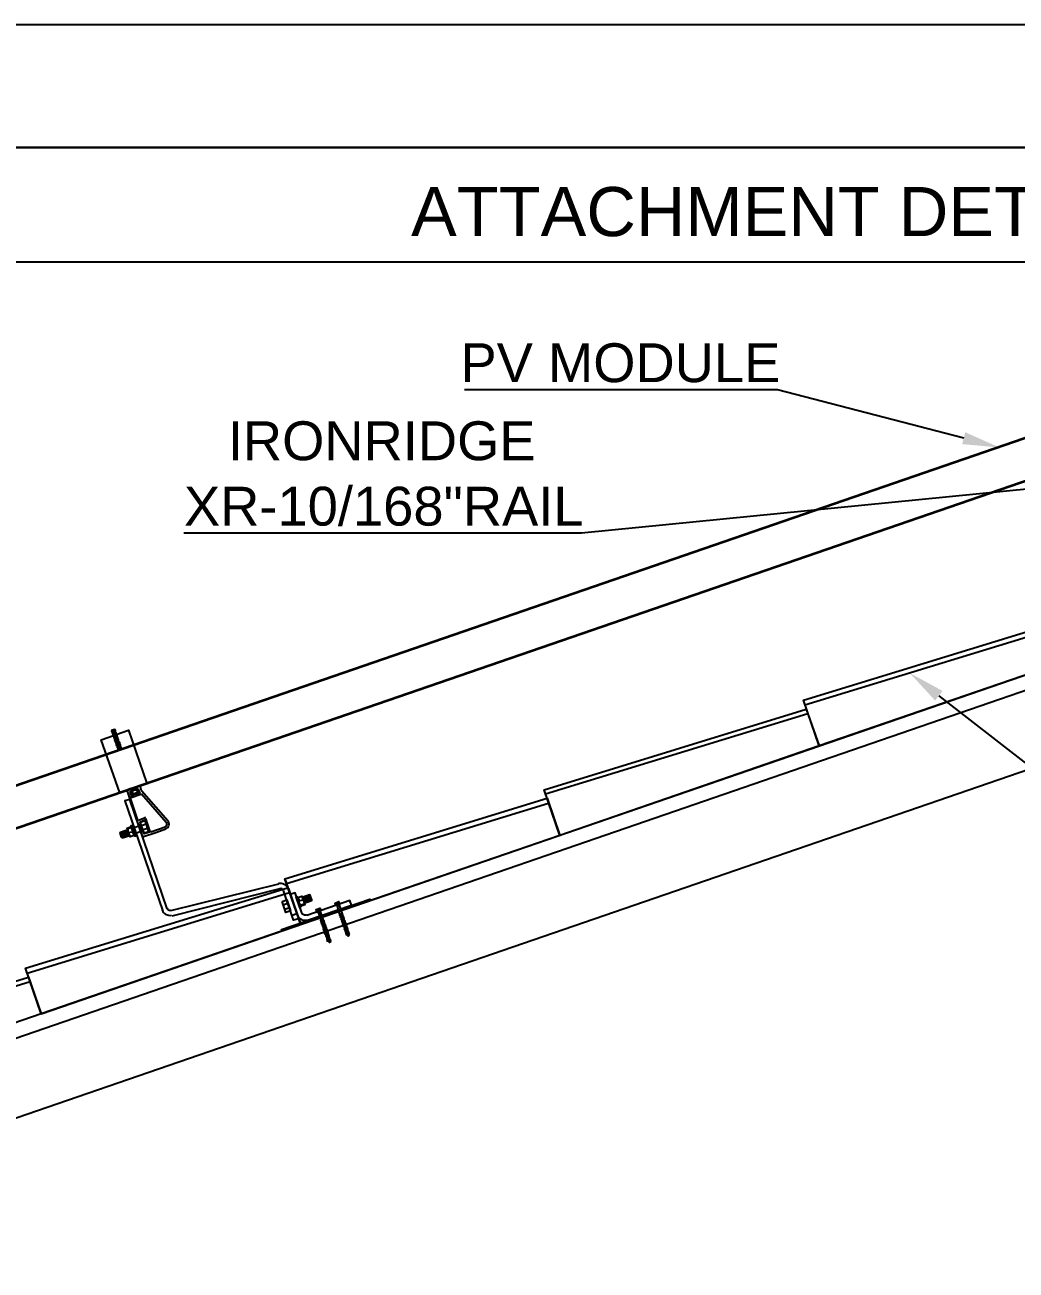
# Model space of a CAD drawing. Header units: millimetres. Extents: x -419 to 20046, y -14642 to 2638.
# Drawn here: x 2733.2 to 2975.4, y -10103.3 to -9799 of the extents above; entities that cross this region are included whole.
import ezdxf

# ---------------------------------------------------------------- set-up
doc = ezdxf.new("R2010")
doc.units = ezdxf.units.MM
for name, color, linetype in [('PDF6_0', 7, 'Continuous'), ('PDF6_PDF15_PV-ROOF', 7, 'Continuous'), ('PDF6_PDF15_STRUCTURE', 7, 'Continuous'), ('PDF6_PDF4_Geometry', 7, 'Continuous'), ('PDF6_PDF_Geometry', 7, 'Continuous'), ('PDF6_Text', 7, 'Continuous')]:
    doc.layers.add(name, color=color, linetype=linetype)
for name, color, linetype, true_color in [('PDF6_PDF15_A-PV-HARDWARE', 7, 'Continuous', 0xd9d9d9), ('PDF6_PDF15_PV-ARRAY-MOUNT', 7, 'Continuous', 0x720000), ('PDF6_PDF15_PV-ARRAY-RAIL', 7, 'Continuous', 0x009325)]:
    doc.layers.add(name, color=color, linetype=linetype, true_color=true_color)
doc.styles.add('PDF Arial', font='arial.ttf')

msp = doc.modelspace()

# ---------------------------------------------------------------- linework, layer by layer
at = {"layer": 'PDF6_0', "lineweight": 25}
msp.add_lwpolyline([(2166.387, -9799.017), (2166.387, -10898.926), (3866.246, -10898.926), (3866.246, -9799.017)], close=True, dxfattribs=at)
for points in [[(2962.597, -9900.008), (2917.096, -9888.202), (2840.627, -9888.202)], [(2979.671, -9912.269), (2869.235, -9923.258), (2772.058, -9923.258)], [(2956.512, -9962.946), (3014.818, -10008.264), (3152.772, -10008.264)]]:
    msp.add_lwpolyline(points, dxfattribs=at)
at = {"layer": 'PDF6_0', "transparency": 33554559}
for points in [[(2962.96, -9898.555), (2971.315, -9902.279), (2962.233, -9901.461)], [(2955.604, -9964.126), (2949.428, -9957.406), (2957.42, -9961.765)]]:
    msp.add_solid(points, dxfattribs=at)
at = {"layer": 'PDF6_PDF15_A-PV-HARDWARE', "lineweight": 25}
for points in [[(2755.529, -9972.391), (2758.526, -9971.392), (2762.977, -9984.379), (2756.347, -9986.65), (2751.806, -9973.753), (2754.803, -9972.663)], [(2754.53, -9971.392), (2754.349, -9971.574), (2755.257, -9971.301)], [(2754.349, -9971.574), (2754.53, -9971.574), (2754.44, -9971.755), (2755.348, -9971.392)], [(2755.075, -9971.21), (2754.53, -9971.392), (2755.075, -9971.21)], [(2754.53, -9971.574), (2755.075, -9971.392), (2755.257, -9971.301), (2755.075, -9971.21)], [(2754.621, -9971.755), (2755.166, -9971.574), (2755.348, -9971.392), (2755.075, -9971.392)], [(2755.075, -9971.21), (2755.075, -9971.21)], [(2754.44, -9971.755), (2754.621, -9971.755), (2754.53, -9971.846), (2755.348, -9971.574)], [(2754.53, -9971.846), (2754.712, -9971.937), (2754.53, -9972.028), (2755.348, -9971.755)], [(2754.53, -9972.028), (2754.712, -9972.028), (2754.621, -9972.209), (2755.439, -9971.937)], [(2754.621, -9972.209), (2754.712, -9972.209), (2754.712, -9972.391), (2755.529, -9972.028)], [(2754.712, -9971.937), (2755.257, -9971.755), (2755.348, -9971.574), (2755.166, -9971.574)], [(2754.712, -9972.028), (2755.348, -9971.846), (2755.348, -9971.755), (2755.257, -9971.755)], [(2754.712, -9972.209), (2755.348, -9972.028), (2755.439, -9971.937), (2755.348, -9971.846)], [(2754.712, -9972.391), (2754.803, -9972.391), (2754.712, -9972.573), (2755.529, -9972.209)], [(2754.712, -9972.573), (2754.894, -9972.573), (2754.712, -9972.663), (2755.62, -9972.391)], [(2754.712, -9972.663), (2754.894, -9972.754), (2754.803, -9972.845), (2755.711, -9972.573)], [(2754.803, -9972.391), (2755.348, -9972.209), (2755.529, -9972.028), (2755.348, -9972.028)], [(2754.803, -9972.845), (2754.984, -9972.845), (2754.894, -9973.027), (2755.711, -9972.754)], [(2754.894, -9972.573), (2755.439, -9972.391), (2755.529, -9972.209), (2755.348, -9972.209)], [(2754.894, -9972.754), (2755.529, -9972.482), (2755.62, -9972.391), (2755.439, -9972.391)], [(2754.894, -9973.027), (2755.075, -9973.027), (2754.894, -9973.208), (2755.711, -9972.845)], [(2754.894, -9973.208), (2755.075, -9973.208), (2754.984, -9973.299), (2755.802, -9973.027)], [(2754.984, -9972.845), (2755.529, -9972.663), (2755.711, -9972.573), (2755.529, -9972.482)], [(2754.984, -9973.299), (2755.075, -9973.39), (2755.075, -9973.481), (2755.893, -9973.208)], [(2755.075, -9973.027), (2755.62, -9972.845), (2755.711, -9972.754), (2755.529, -9972.663)], [(2755.075, -9973.208), (2755.711, -9973.027), (2755.711, -9972.845), (2755.62, -9972.845)], [(2755.075, -9973.39), (2755.711, -9973.208), (2755.802, -9973.027), (2755.711, -9973.027)], [(2755.075, -9973.481), (2755.166, -9973.481), (2755.075, -9973.572), (2755.893, -9973.39)], [(2755.075, -9973.572), (2755.257, -9973.662), (2755.075, -9973.844), (2755.983, -9973.481)], [(2755.075, -9973.844), (2755.348, -9973.844), (2755.166, -9973.935), (2756.074, -9973.662)], [(2755.166, -9973.481), (2755.711, -9973.299), (2755.893, -9973.208), (2755.711, -9973.208)], [(2755.166, -9973.935), (2755.348, -9974.026), (2755.257, -9974.116), (2756.074, -9973.844)], [(2755.257, -9973.662), (2755.802, -9973.481), (2755.893, -9973.39), (2755.711, -9973.299)], [(2755.257, -9974.116), (2755.439, -9974.116), (2755.348, -9974.207), (2756.074, -9974.026)], [(2755.348, -9973.844), (2755.893, -9973.572), (2755.983, -9973.481), (2755.802, -9973.481)], [(2755.348, -9974.026), (2755.893, -9973.844), (2756.074, -9973.662), (2755.893, -9973.572)], [(2755.348, -9974.207), (2755.529, -9974.298), (2755.348, -9974.389), (2756.165, -9974.116)], [(2755.348, -9974.389), (2755.529, -9974.389), (2755.439, -9974.571), (2756.256, -9974.298)], [(2755.439, -9974.116), (2755.983, -9973.935), (2756.074, -9973.844), (2755.893, -9973.844)], [(2755.439, -9974.571), (2755.529, -9974.571), (2755.529, -9974.752), (2756.347, -9974.389)], [(2755.529, -9974.298), (2756.074, -9974.116), (2756.074, -9974.026), (2755.983, -9973.935)], [(2755.529, -9974.389), (2756.074, -9974.207), (2756.165, -9974.116), (2756.074, -9974.116)], [(2755.529, -9974.571), (2756.074, -9974.389), (2756.256, -9974.298), (2756.074, -9974.207)], [(2755.529, -9974.752), (2755.62, -9974.843), (2755.529, -9974.934), (2756.347, -9974.571)], [(2755.62, -9974.843), (2756.165, -9974.571), (2756.347, -9974.389), (2756.074, -9974.389)], [(2755.711, -9974.934), (2756.256, -9974.752), (2756.347, -9974.571), (2756.165, -9974.571)], [(2759.798, -9975.025), (2753.077, -9977.386)], [(2755.529, -9974.934), (2755.711, -9974.934), (2755.529, -9975.025), (2756.438, -9974.752)], [(2755.529, -9975.025), (2755.711, -9975.116), (2755.62, -9975.206), (2756.528, -9974.934)], [(2755.62, -9975.206), (2755.802, -9975.206), (2755.711, -9975.388), (2756.528, -9975.116)], [(2755.711, -9975.116), (2756.347, -9974.843), (2756.438, -9974.752), (2756.256, -9974.752)], [(2755.711, -9975.388), (2755.893, -9975.388), (2755.711, -9975.57), (2756.528, -9975.206)], [(2755.711, -9975.57), (2755.893, -9975.57), (2755.802, -9975.66), (2756.619, -9975.388)], [(2755.802, -9975.206), (2756.347, -9975.025), (2756.528, -9974.934), (2756.347, -9974.843)], [(2755.802, -9975.66), (2755.893, -9975.751), (2755.893, -9975.842), (2756.71, -9975.57)], [(2755.893, -9975.388), (2756.438, -9975.206), (2756.528, -9975.116), (2756.347, -9975.025)], [(2755.893, -9975.57), (2756.528, -9975.388), (2756.528, -9975.206), (2756.438, -9975.206)], [(2755.893, -9975.751), (2756.528, -9975.57), (2756.619, -9975.388), (2756.528, -9975.388)], [(2755.893, -9975.842), (2755.983, -9975.842), (2755.893, -9976.024), (2756.71, -9975.751)], [(2755.893, -9976.024), (2756.074, -9976.024), (2755.893, -9976.205), (2756.801, -9975.842)], [(2755.893, -9976.205), (2756.074, -9976.205), (2755.983, -9976.296), (2756.892, -9976.024)], [(2755.983, -9975.842), (2756.528, -9975.66), (2756.71, -9975.57), (2756.528, -9975.57)], [(2756.074, -9976.387), (2755.983, -9976.296)], [(2756.074, -9976.024), (2756.619, -9975.842), (2756.71, -9975.751), (2756.528, -9975.66)], [(2756.074, -9976.205), (2756.71, -9976.024), (2756.801, -9975.842), (2756.619, -9975.842)], [(2756.71, -9976.024), (2756.892, -9976.024), (2756.801, -9976.115)], [(2759.98, -9985.378), (2759.98, -9985.469), (2759.344, -9985.651), (2759.344, -9985.741), (2759.435, -9985.832), (2759.98, -9985.651), (2760.161, -9985.469), (2759.344, -9985.741), (2760.161, -9985.469), (2759.98, -9985.651), (2759.435, -9985.832), (2759.344, -9985.923), (2759.525, -9985.923), (2759.344, -9986.014)], [(2759.525, -9986.105), (2760.161, -9985.923), (2760.252, -9985.832), (2760.07, -9985.741), (2760.161, -9985.651), (2759.98, -9985.651), (2760.161, -9985.651), (2759.344, -9985.923), (2759.435, -9985.832), (2759.344, -9985.741)], [(2759.435, -9986.195), (2759.525, -9986.105), (2759.344, -9986.014), (2760.252, -9985.832)], [(2759.344, -9986.286), (2759.525, -9987.013)], [(2759.525, -9985.923), (2760.07, -9985.741)], [(2759.98, -9985.469), (2760.161, -9985.469)], [(2760.161, -9985.923), (2760.343, -9985.923)], [(2760.434, -9985.832), (2760.706, -9986.65)], [(2756.528, -9996.458), (2756.528, -9996.276), (2756.982, -9997.639), (2756.801, -9997.548), (2756.438, -9996.458), (2756.528, -9996.276), (2758.345, -9995.641), (2758.345, -9997.185)], [(2757.8, -9997.366), (2757.709, -9995.822)], [(2757.982, -9997.275), (2757.891, -9995.822)], [(2759.889, -9997.094), (2758.89, -9997.457), (2758.163, -9995.277), (2759.162, -9994.914)], [(2758.163, -9997.275), (2758.163, -9995.731)], [(2758.254, -9995.459), (2759.162, -9995.096)], [(2759.525, -9995.277), (2761.614, -9994.46)], [(2761.16, -9994.914), (2761.069, -9994.642)], [(2761.342, -9995.641), (2761.251, -9994.642)], [(2761.523, -9996.095), (2761.433, -9994.551)], [(2761.705, -9996.004), (2761.705, -9994.642), (2762.795, -9994.278)], [(2761.887, -9995.913), (2761.887, -9995.459)], [(2763.158, -9995.368), (2762.068, -9995.731)], [(2756.801, -9997.275), (2756.71, -9996.186)], [(2757.073, -9997.639), (2756.892, -9996.095)], [(2756.982, -9997.639), (2758.799, -9997.094)], [(2757.255, -9997.548), (2757.073, -9996.095)], [(2757.437, -9997.457), (2757.346, -9996.004)], [(2757.618, -9997.457), (2757.527, -9995.913)], [(2758.526, -9997.094), (2758.526, -9996.276)], [(2759.616, -9996.186), (2758.617, -9996.458)], [(2758.708, -9997.094), (2758.708, -9997.003)], [(2759.98, -9996.64), (2762.068, -9995.913)], [(2796.307, -10014.077), (2797.397, -10013.623)], [(2799.849, -10012.26), (2800.848, -10011.897), (2801.575, -10014.077), (2800.576, -10014.349)], [(2801.484, -10013.895), (2800.576, -10014.168)], [(2802.755, -10011.625), (2800.939, -10012.26)], [(2801.03, -10012.26), (2801.03, -10012.26)], [(2801.211, -10012.17), (2801.211, -10013.078)], [(2803.209, -10012.987), (2803.3, -10012.805), (2802.937, -10011.716), (2802.755, -10011.625), (2803.209, -10013.078), (2801.393, -10013.714)], [(2801.393, -10012.079), (2801.393, -10013.623)], [(2801.575, -10012.079), (2801.665, -10013.532)], [(2801.756, -10011.988), (2801.847, -10013.532)], [(2801.938, -10011.897), (2802.029, -10013.441)], [(2802.12, -10011.897), (2802.21, -10013.35)], [(2802.301, -10011.806), (2802.392, -10013.259)], [(2802.483, -10011.716), (2802.664, -10013.259)], [(2802.664, -10011.716), (2802.846, -10013.169)], [(2802.937, -10012.079), (2803.028, -10013.078)], [(2803.209, -10012.805), (2803.209, -10013.078)], [(2796.67, -10015.076), (2797.851, -10014.713)]]:
    msp.add_lwpolyline(points, dxfattribs=at)
for points in [[(2761.069, -9986.468), (2760.797, -9985.741), (2758.89, -9986.468), (2759.162, -9987.104)], [(2759.162, -9994.642), (2759.344, -9994.642), (2760.252, -9997.275), (2760.161, -9997.275)], [(2763.431, -9996.186), (2762.341, -9996.549), (2761.342, -9993.824), (2762.522, -9993.461)], [(2796.035, -10013.259), (2797.215, -10012.805), (2798.123, -10015.53), (2796.943, -10015.893)], [(2800.576, -10014.713), (2800.394, -10014.713), (2799.486, -10012.079), (2799.577, -10011.988)]]:
    msp.add_lwpolyline(points, close=True, dxfattribs=at)
msp.add_lwpolyline([(2799.601, -10011.897, -0.2217893), (2800.122, -10013.078), (2801.121, -10012.805)], format="xyb", dxfattribs=at)
for centre, radius, start, end in [((2759.934, -9994.869), 0.863, 159.51065, 210.77256), ((2760.116, -9995.323), 0.863, 176.61064, 231.31162), ((2761.024, -9996.14), 1.499, 177.6599, 227.68072), ((2799.44, -10013.759), 0.863, 354.57831, 49.27918), ((2799.713, -10014.304), 0.863, 339.50508, 30.77262)]:
    msp.add_arc(centre, radius, start, end, dxfattribs=at)
at = {"layer": 'PDF6_PDF15_PV-ARRAY-MOUNT', "lineweight": 25}
for points in [[(2767.972, -10014.985), (2758.799, -9988.284), (2757.618, -9988.648), (2766.791, -10015.348)], [(2768.88, -10015.439), (2795.217, -10008.9)], [(2769.152, -10016.711), (2795.581, -10010.081)], [(2797.579, -10010.081), (2800.031, -10017.437), (2798.85, -10017.8), (2796.398, -10010.535)], [(2809.113, -10013.986), (2809.022, -10013.623), (2809.93, -10013.259), (2810.021, -10013.623)], [(2809.022, -10014.077), (2810.202, -10013.714), (2809.022, -10014.077)], [(2809.385, -10013.895), (2809.203, -10013.532)], [(2809.839, -10013.804), (2809.658, -10013.35)], [(2799.667, -10016.257), (2798.487, -10016.62)], [(2804.481, -10015.53), (2804.39, -10015.167), (2805.298, -10014.894), (2805.389, -10015.258)], [(2804.39, -10015.621), (2805.571, -10015.258), (2804.39, -10015.712)], [(2804.753, -10015.53), (2804.662, -10015.076)], [(2805.207, -10015.348), (2805.117, -10014.985)], [(2810.021, -10016.347), (2810.021, -10016.347)], [(2810.112, -10016.257), (2810.112, -10016.257)], [(2810.112, -10016.62), (2810.112, -10016.62)], [(2810.202, -10016.892), (2810.202, -10016.892)], [(2810.293, -10016.711), (2810.293, -10016.711)], [(2810.293, -10017.165), (2810.293, -10017.165)], [(2810.838, -10016.347), (2810.838, -10016.347)], [(2810.929, -10016.529), (2810.929, -10016.529)], [(2810.929, -10016.892), (2811.02, -10017.074), (2811.111, -10017.346)], [(2811.02, -10016.801), (2811.02, -10016.801)], [(2811.111, -10017.074), (2811.111, -10017.074)], [(2805.48, -10017.891), (2805.48, -10017.891)], [(2805.571, -10018.255), (2805.571, -10018.255)], [(2805.661, -10018.527), (2805.661, -10018.527)], [(2805.752, -10018.709), (2805.752, -10018.709)], [(2805.843, -10018.981), (2805.843, -10018.981)], [(2805.934, -10019.254), (2805.934, -10019.254)], [(2806.025, -10019.526), (2806.025, -10019.526)], [(2806.116, -10019.344), (2806.116, -10019.344)], [(2806.116, -10019.798), (2806.116, -10019.798)], [(2806.206, -10017.891), (2806.206, -10017.891)], [(2806.206, -10020.071), (2806.206, -10020.071)], [(2806.297, -10018.073), (2806.297, -10018.073)], [(2806.388, -10018.345), (2806.388, -10018.345)], [(2806.479, -10018.618), (2806.479, -10018.618)], [(2806.66, -10018.89), (2806.66, -10018.89)], [(2806.66, -10019.163), (2806.66, -10019.163)], [(2806.842, -10019.435), (2806.842, -10019.435)], [(2806.842, -10019.708), (2806.842, -10019.708)], [(2806.933, -10019.889), (2806.933, -10019.889)], [(2807.024, -10020.162), (2807.024, -10020.162)], [(2810.475, -10017.437), (2810.475, -10017.437)], [(2810.475, -10017.71), (2810.475, -10017.71)], [(2810.657, -10017.891), (2810.657, -10017.891)], [(2810.657, -10018.164), (2810.657, -10018.164)], [(2810.747, -10018.527), (2810.747, -10018.527)], [(2810.838, -10018.709), (2810.838, -10018.709)], [(2810.929, -10018.981), (2810.929, -10018.981)], [(2811.02, -10019.254), (2811.02, -10019.254)], [(2811.111, -10019.526), (2811.111, -10019.526)], [(2811.201, -10017.346), (2811.201, -10017.346)], [(2811.201, -10019.708), (2811.201, -10019.708)], [(2811.292, -10017.528), (2811.292, -10017.528)], [(2811.292, -10019.798), (2811.383, -10019.98)], [(2811.292, -10020.071), (2811.292, -10020.071)], [(2811.383, -10017.891), (2811.383, -10017.891)], [(2811.383, -10018.436), (2811.383, -10018.436)], [(2811.474, -10018.073), (2811.474, -10018.073)], [(2811.565, -10018.345), (2811.565, -10018.345)], [(2811.656, -10018.618), (2811.656, -10018.618)], [(2811.746, -10018.89), (2811.746, -10018.89)], [(2811.837, -10019.163), (2811.837, -10019.163)], [(2811.928, -10019.435), (2811.928, -10019.435)], [(2811.928, -10019.98), (2811.928, -10019.98)], [(2812.019, -10019.708), (2812.019, -10019.708)], [(2812.019, -10019.889), (2812.019, -10019.889)], [(2812.2, -10020.162), (2812.2, -10020.162)], [(2806.297, -10020.343), (2806.297, -10020.343)], [(2806.388, -10020.525), (2806.388, -10020.525)], [(2806.388, -10020.797), (2806.388, -10020.797)], [(2806.57, -10021.161), (2806.57, -10021.161)], [(2806.66, -10021.342), (2806.66, -10021.342)], [(2806.751, -10021.615), (2806.751, -10021.615)], [(2806.842, -10021.887), (2806.842, -10021.887)], [(2806.933, -10022.16), (2806.933, -10022.16)], [(2807.024, -10022.341), (2807.024, -10022.341)], [(2807.024, -10022.705), (2807.024, -10022.705)], [(2807.115, -10020.525), (2807.115, -10020.525)], [(2807.115, -10020.797), (2807.115, -10020.797)], [(2807.115, -10022.251), (2807.115, -10022.251)], [(2807.205, -10020.707), (2807.205, -10020.707)], [(2807.205, -10022.886), (2807.205, -10022.886)], [(2807.205, -10022.886), (2807.205, -10022.886)], [(2807.296, -10020.979), (2807.296, -10020.979)], [(2807.387, -10021.342), (2807.478, -10021.524)], [(2807.478, -10021.252), (2807.478, -10021.252)], [(2807.478, -10021.524), (2807.478, -10021.524)], [(2807.569, -10021.706), (2807.569, -10021.706)], [(2807.659, -10022.069), (2807.659, -10022.069)], [(2807.75, -10022.341), (2807.75, -10022.341)], [(2807.75, -10022.614), (2807.75, -10022.614)], [(2807.841, -10022.523), (2807.841, -10022.523)], [(2807.932, -10022.795), (2807.932, -10022.795)], [(2807.932, -10022.795), (2807.932, -10022.795)], [(2811.474, -10020.343), (2811.474, -10020.343)], [(2811.474, -10020.525), (2811.474, -10020.525)], [(2811.565, -10020.797), (2811.565, -10020.797)], [(2811.656, -10020.888), (2811.746, -10020.979)], [(2811.656, -10021.07), (2811.656, -10021.07)], [(2811.746, -10021.342), (2811.746, -10021.342)], [(2811.746, -10021.342), (2811.746, -10021.342)], [(2811.837, -10021.161), (2811.837, -10021.161)], [(2812.291, -10020.434), (2812.291, -10020.434)], [(2812.382, -10020.707), (2812.382, -10020.707)], [(2812.382, -10021.07), (2812.382, -10021.07)], [(2812.473, -10020.979), (2812.473, -10020.979)], [(2812.564, -10021.252), (2812.564, -10021.252)], [(2812.564, -10021.252), (2812.564, -10021.252)]]:
    msp.add_lwpolyline(points, dxfattribs=at)
for points in [[(2802.035, -10016.563, -0.4142136), (2800.848, -10015.984), (2799.213, -10011.08), (2798.033, -10011.534), (2799.667, -10016.347)], [(2799.608, -10016.301, 0.4142137), (2802.483, -10017.71), (2813.018, -10014.168), (2812.564, -10012.987), (2802.12, -10016.62)], [(2809.385, -10014.077), (2810.021, -10016.166), (2810.112, -10016.347, 0.0196071), (2810.434, -10016.268, -0.0151731), (2810.606, -10016.207, -0.0211915), (2810.8, -10016.168)], [(2809.93, -10013.895), (2810.657, -10015.984), (2810.747, -10016.257, -0.0635551), (2810.747, -10016.347), (2810.838, -10016.529, 0.1833667), (2810.724, -10016.44)], [(2804.753, -10015.712), (2805.48, -10017.71), (2805.48, -10017.891, 0.0196071), (2805.802, -10017.812, -0.0151714), (2806.035, -10017.808, -0.1833667), (2806.206, -10017.891), (2806.206, -10018.073, 0.1833308), (2806.111, -10018.083, 0.0151727), (2805.916, -10018.073, -0.0196094), (2805.554, -10018.146, -0.0829465), (2805.476, -10018.158)], [(2805.298, -10015.53), (2806.025, -10017.528), (2806.116, -10017.891, 0.0635552), (2806.193, -10017.769, 0.0211948), (2806.01, -10017.804, 0.0034277), (2805.492, -10017.868, -0.2072236), (2805.444, -10017.864, -0.0152676), (2805.525, -10017.842)], [(2809.982, -10016.347, 0.0829636), (2810.055, -10016.333, -0.0152727), (2810.076, -10016.214)], [(2810.112, -10016.438), (2810.202, -10016.529, 0.015276), (2810.092, -10016.611, 0.0829615), (2810.135, -10016.554, -0.0034239), (2810.632, -10016.488, -0.0211915), (2810.8, -10016.44, -0.0635532), (2810.767, -10016.537)], [(2810.094, -10016.511, 0.0196094), (2810.43, -10016.467, -0.0151734), (2810.649, -10016.461)], [(2810.717, -10016.307, 0.1833667), (2810.632, -10016.216, 0.0034239), (2810.151, -10016.301)], [(2810.202, -10016.711), (2810.249, -10016.838, 0.015276), (2810.192, -10016.887, 0.0829518), (2810.293, -10016.892), (2810.397, -10017.051, -0.0034277), (2810.823, -10016.987, -0.0211948), (2810.989, -10017.034, 0.1833667), (2810.922, -10017.006, 0.0151734), (2810.695, -10017.038)], [(2810.611, -10017.012, -0.0196094), (2810.257, -10017.047, 0.2072236), (2810.362, -10017.072, 0.015276), (2810.274, -10017.156, 0.0829518), (2810.387, -10017.161)], [(2810.9, -10017.253, -0.0211864), (2811.113, -10017.191, -0.0635532), (2810.993, -10017.271, 0.0034287), (2810.544, -10017.344, -0.2072236), (2810.424, -10017.282, 0.0152673), (2810.335, -10017.301)], [(2810.475, -10017.165), (2810.475, -10017.346, 0.0196071), (2810.797, -10017.267)], [(2810.857, -10016.81, 0.0635532), (2810.931, -10016.737, 0.0211915), (2810.825, -10016.726, -0.1833667), (2810.929, -10016.801), (2810.838, -10016.62)], [(2806.284, -10018.041, -0.0635551), (2806.206, -10018.164), (2806.297, -10018.345, 0.0635532), (2806.39, -10018.281, 0.0211864), (2806.177, -10018.342, 0.0151731), (2805.937, -10018.336, -0.0196071), (2805.65, -10018.408, -0.0829636), (2805.532, -10018.436)], [(2805.534, -10018.046, 0.2072236), (2805.64, -10018.071, -0.0034277), (2806.154, -10017.963)], [(2805.557, -10018.22, -0.0152712), (2805.661, -10018.164), (2805.571, -10017.982)], [(2806.277, -10018.411, 0.1833629), (2806.18, -10018.361, 0.0034287), (2805.661, -10018.436), (2805.661, -10018.255)], [(2805.749, -10018.881, 0.2072213), (2805.896, -10018.879, -0.0034287), (2806.365, -10018.801, -0.1833667), (2806.479, -10018.89), (2806.368, -10018.683, 0.1833629), (2806.316, -10018.626, 0.0635532), (2806.388, -10018.527), (2806.388, -10018.618)], [(2805.752, -10018.527), (2805.843, -10018.709), (2805.841, -10018.938, 0.0196092), (2806.121, -10018.878, -0.0151726), (2806.379, -10018.83, -0.0211903), (2806.569, -10018.826, -0.0635534), (2806.57, -10018.981), (2806.647, -10019.131, -0.0635551), (2806.66, -10019.254), (2806.66, -10019.435)], [(2806.598, -10019.075, 0.0211879), (2806.455, -10019.031, 0.0034239), (2805.934, -10019.072), (2806.025, -10019.163, 0.015276), (2805.915, -10019.245, -0.0829501), (2805.807, -10019.253)], [(2805.958, -10019.416, -0.0152639), (2806.025, -10019.344), (2806.025, -10019.435, 0.0196071), (2806.347, -10019.356, -0.0151727), (2806.593, -10019.353, -0.1833308), (2806.661, -10019.352)], [(2806.116, -10019.526), (2806.206, -10019.708, -0.2072236), (2806.079, -10019.681, -0.0034277), (2806.608, -10019.598, -0.0211948), (2806.826, -10019.638, 0.1833667), (2806.728, -10019.619, 0.0151726), (2806.485, -10019.695, -0.0196064), (2806.153, -10019.751, -0.0829518), (2806.014, -10019.793)], [(2806.037, -10019.412, -0.0034277), (2806.555, -10019.348, -0.0211948), (2806.738, -10019.404, -0.0635551), (2806.751, -10019.526), (2806.751, -10019.708)], [(2806.206, -10019.798), (2806.206, -10019.98, 0.0152727), (2806.112, -10020.022, 0.0829465), (2806.186, -10019.979, 0.0196071), (2806.529, -10019.901)], [(2806.206, -10020.071), (2806.297, -10020.253, -0.082954), (2806.179, -10020.207, -0.0152673), (2806.246, -10020.188, 0.2072236), (2806.366, -10020.16)], [(2806.259, -10019.968, -0.0034287), (2806.771, -10019.898, 0.0635532), (2806.845, -10019.825)], [(2806.565, -10019.174, 0.1833621), (2806.528, -10019.111, 0.0151726), (2806.303, -10019.151)], [(2806.913, -10020.227, 0.1833629), (2806.837, -10020.168, 0.0034287), (2806.35, -10020.241, 0.0196064), (2806.66, -10020.234, -0.0151718), (2806.878, -10020.177)], [(2806.829, -10019.585, -0.0635551), (2806.842, -10019.708), (2806.842, -10019.889, 0.0211915), (2806.738, -10019.905, 0.0151731), (2806.481, -10019.971)], [(2806.813, -10020.159, -0.0211864), (2807.026, -10020.098, -0.0635532), (2806.933, -10020.162), (2806.842, -10020.071, 0.1833629), (2806.746, -10019.986)], [(2810.439, -10017.501, 0.2072236), (2810.515, -10017.554, 0.0152673), (2810.447, -10017.573, 0.082954), (2810.545, -10017.612)], [(2810.875, -10017.517, -0.0196092), (2810.566, -10017.619), (2810.475, -10017.437)], [(2810.495, -10017.89, 0.0829525), (2810.629, -10017.877, 0.2072236), (2810.726, -10017.889)], [(2810.613, -10017.817, -0.0034278), (2811.096, -10017.804, -0.0211948), (2811.279, -10017.769, -0.0635551), (2811.292, -10017.891), (2811.383, -10018.073, -0.0635551), (2811.383, -10018.164), (2811.474, -10018.345)], [(2811.204, -10017.464, -0.0635532), (2811.084, -10017.543, 0.0034287), (2810.618, -10017.607)], [(2811.293, -10018.081, 0.1833309), (2811.196, -10018.083, 0.0151727), (2811.002, -10018.073, -0.0196071), (2810.645, -10018.136, -0.0152639), (2810.667, -10018.107)], [(2811.201, -10017.71), (2811.201, -10017.8, 0.0151729), (2810.94, -10017.844, -0.0196071), (2810.657, -10017.891), (2810.657, -10017.71)], [(2810.657, -10017.982), (2810.747, -10018.073, -0.0034277), (2811.24, -10017.963, -0.0211915), (2811.436, -10017.984)], [(2811.457, -10018.276, 0.0211948), (2811.33, -10018.235, 0.0034277), (2810.851, -10018.322, -0.2072236), (2810.711, -10018.318)], [(2810.747, -10018.255), (2810.838, -10018.436, -0.082954), (2810.72, -10018.391, -0.0152673), (2810.787, -10018.371, 0.0196092), (2811.056, -10018.335, -0.0151734), (2811.285, -10018.278)], [(2810.885, -10018.696, -0.082951), (2810.789, -10018.664, -0.0152673), (2810.917, -10018.681, 0.0196071), (2811.252, -10018.63)], [(2810.802, -10018.591, 0.2072236), (2810.942, -10018.595, -0.0034277), (2811.46, -10018.543, -0.0211915), (2811.567, -10018.554, -0.0635532), (2811.469, -10018.624, -0.1833629), (2811.565, -10018.709), (2811.656, -10018.89)], [(2810.82, -10017.346, -0.0151727), (2811.015, -10017.352, -0.1833629), (2811.111, -10017.437), (2811.201, -10017.528)], [(2810.838, -10018.527), (2810.929, -10018.709), (2811.02, -10018.89, 0.0152673), (2810.88, -10018.936, 0.0196092), (2811.238, -10018.88, -0.0151726), (2811.523, -10018.838, -0.1833621), (2811.56, -10018.901, 0.0635532), (2811.658, -10018.826)], [(2811.106, -10017.63, 0.1833621), (2811.05, -10017.551, 0.0151726), (2810.844, -10017.607)], [(2811.628, -10018.752, 0.0211864), (2811.447, -10018.815, 0.0034287), (2810.981, -10018.879, -0.2072236), (2810.893, -10018.863)], [(2810.901, -10018.936, 0.082954), (2811.02, -10018.981), (2811.111, -10019.163, 0.0196094), (2811.429, -10019.101, -0.0151734), (2811.648, -10019.095, -0.1833667), (2811.716, -10019.122)], [(2810.984, -10019.045, 0.2072236), (2811.06, -10019.098, 0.0152673), (2810.97, -10019.118)], [(2811.656, -10018.981), (2811.746, -10019.163, -0.0635551), (2811.746, -10019.254), (2811.837, -10019.344, 0.1833667), (2811.723, -10019.346, 0.0151731), (2811.476, -10019.335, -0.0196071), (2811.099, -10019.408, -0.0152639), (2811.121, -10019.379)], [(2811.111, -10019.254), (2811.201, -10019.435, -0.0034287), (2811.629, -10019.36, -0.0211948), (2811.821, -10019.366)], [(2811.163, -10019.151, -0.0034287), (2811.684, -10019.075, 0.0211879), (2811.542, -10019.091)], [(2811.182, -10019.699, -0.015276), (2811.256, -10019.681, 0.2072236), (2811.361, -10019.706)], [(2811.201, -10019.526), (2811.292, -10019.708, -0.0034277), (2811.785, -10019.598, -0.0211948), (2811.912, -10019.638, -0.0635551), (2811.875, -10019.681)], [(2811.833, -10019.628, 0.1833621), (2811.777, -10019.549, 0.0151726), (2811.571, -10019.605, -0.0196077), (2811.236, -10019.609)], [(2811.256, -10019.862, 0.2072236), (2811.332, -10019.915, 0.0152673), (2811.243, -10019.935)], [(2812.019, -10019.98), (2812.019, -10020.162, 0.0151729), (2811.757, -10020.205, -0.019608), (2811.474, -10020.253), (2811.383, -10020.071, -0.082951), (2811.244, -10020.012, 0.0196094), (2811.61, -10019.918, -0.0151727), (2811.86, -10019.898)], [(2812.09, -10020.227, 0.1833629), (2812.014, -10020.168, 0.0635532), (2812.112, -10020.098, 0.0211864), (2811.899, -10020.159, 0.0034287), (2811.436, -10020.241, 0.0152673), (2811.334, -10020.207, -0.082954), (2811.265, -10020.207)], [(2811.551, -10018.314, -0.0635551), (2811.474, -10018.436), (2811.565, -10018.618)], [(2811.947, -10019.898, 0.0635532), (2812.021, -10019.825, 0.0211915), (2811.824, -10019.814)], [(2811.914, -10019.404, -0.0635551), (2811.837, -10019.526), (2811.928, -10019.708), (2812.019, -10019.889)], [(2806.349, -10020.525, 0.0829636), (2806.453, -10020.524, 0.0152712), (2806.388, -10020.616), (2806.479, -10020.707, -0.0034277), (2806.971, -10020.597)], [(2806.388, -10020.343), (2806.376, -10020.497, 0.0196071), (2806.754, -10020.425, -0.0151731), (2806.919, -10020.359, -0.0211915), (2807.024, -10020.343), (2807.024, -10020.434, 0.1833667), (2806.91, -10020.436)], [(2806.906, -10020.359, 0.0034287), (2806.44, -10020.422, -0.2072213), (2806.385, -10020.425)], [(2806.462, -10020.689, 0.0196094), (2806.797, -10020.645, -0.0151734), (2807.016, -10020.639)], [(2806.66, -10021.161), (2806.66, -10021.342, -0.082954), (2806.542, -10021.297, -0.0152673), (2806.61, -10021.278, 0.0196092), (2806.97, -10021.241, -0.0151726), (2807.164, -10021.2)], [(2806.57, -10020.888), (2806.66, -10020.979, -0.0034277), (2807.153, -10020.869, -0.1833308), (2807.206, -10020.896, 0.0211915), (2807.101, -10020.904, 0.0151727), (2806.915, -10020.888)], [(2807.283, -10020.947, -0.0635551), (2807.205, -10021.07), (2807.296, -10021.252, 0.0635551), (2807.373, -10021.129, 0.0211948), (2807.191, -10021.164, 0.0034277), (2806.673, -10021.228, -0.2072236), (2806.624, -10021.224)], [(2806.65, -10021.61, 0.0829518), (2806.755, -10021.611, 0.0196064), (2807.114, -10021.506, -0.0151726), (2807.346, -10021.472, -0.0635532), (2807.315, -10021.532, -0.1833631), (2807.382, -10021.625)], [(2806.791, -10021.459, 0.0152673), (2806.702, -10021.479, 0.2072236), (2806.82, -10021.522)], [(2807.478, -10021.615), (2807.478, -10021.706, 0.1833667), (2807.364, -10021.707, 0.0151731), (2807.117, -10021.696, -0.0196071), (2806.83, -10021.769, -0.0829636), (2806.713, -10021.796)], [(2806.751, -10021.342), (2806.842, -10021.524, -0.0034287), (2807.269, -10021.448, -0.0211864), (2807.45, -10021.386)], [(2807.516, -10021.861, 0.0635551), (2807.552, -10021.727, 0.0211948), (2807.36, -10021.721, 0.0034287), (2806.842, -10021.796), (2806.842, -10021.615)], [(2806.885, -10022.374, 0.082951), (2807.024, -10022.432), (2807.115, -10022.614, 0.0196092), (2807.424, -10022.512, -0.0151734), (2807.652, -10022.455)], [(2807.463, -10021.982, -0.0211948), (2807.629, -10022.029, 0.1833667), (2807.569, -10021.978), (2807.569, -10021.887, 0.0151718), (2807.276, -10021.965, -0.019608), (2806.904, -10022.036, -0.0034278), (2807.377, -10021.935)], [(2806.933, -10021.887), (2806.933, -10022.069, 0.2072236), (2807.002, -10022.067)], [(2807.516, -10022.231, 0.0034277), (2807.034, -10022.285, 0.0152639), (2806.957, -10022.323)], [(2806.988, -10022.496, 0.2072236), (2807.064, -10022.549, 0.0152673), (2806.974, -10022.569, 0.082954), (2807.094, -10022.607)], [(2807.009, -10020.71, -0.0211948), (2807.192, -10020.675, -0.0635551), (2807.205, -10020.797), (2807.205, -10020.979)], [(2807.101, -10020.403, -0.0635551), (2807.024, -10020.525), (2807.115, -10020.707)], [(2807.024, -10022.16), (2807.024, -10022.341, 0.0196071), (2807.346, -10022.262, -0.0151727), (2807.592, -10022.259, -0.1833308), (2807.66, -10022.259)], [(2807.724, -10022.72, 0.0034287), (2807.258, -10022.784, -0.0034287), (2807.7, -10022.746, 0.0151731), (2807.48, -10022.786, -0.0196071), (2807.194, -10022.859, -0.0829636), (2807.076, -10022.886, -0.0152727), (2807.17, -10022.843)], [(2807.205, -10022.705), (2807.205, -10022.886, -0.082954), (2807.087, -10022.841, -0.0152673), (2807.154, -10022.821, 0.0196092), (2807.515, -10022.785, -0.0151726), (2807.709, -10022.744, -0.0211915), (2807.894, -10022.707, -0.0635532), (2807.77, -10022.804, 0.0635507), (2807.814, -10022.709)], [(2807.781, -10022.818, -0.1833621), (2807.841, -10022.886), (2807.75, -10023.159), (2807.659, -10023.25), (2807.296, -10022.886)], [(2807.555, -10022.175, -0.0211915), (2807.659, -10022.16), (2807.659, -10022.341), (2807.75, -10022.523)], [(2807.828, -10022.491, -0.0635551), (2807.825, -10022.544, 0.0211948), (2807.645, -10022.526)], [(2807.841, -10022.614), (2807.841, -10022.705), (2807.841, -10022.795, 0.1833667), (2807.727, -10022.797, -0.0211911), (2807.885, -10022.798)], [(2811.438, -10020.407, 0.2072236), (2811.514, -10020.46, 0.0152673), (2811.424, -10020.48, 0.0829465), (2811.544, -10020.524)], [(2812.129, -10020.442, 0.0635532), (2812.203, -10020.37, 0.0211915), (2812.096, -10020.359, 0.0151731), (2811.84, -10020.425, -0.0196071), (2811.462, -10020.497)], [(2811.474, -10020.343), (2811.565, -10020.525), (2811.565, -10020.707, -0.0152727), (2811.62, -10020.664, -0.0034287), (2812.083, -10020.631)], [(2811.67, -10020.693, -0.2072213), (2811.553, -10020.679, 0.0196071), (2811.887, -10020.628)], [(2811.666, -10021.013, 0.0152639), (2811.588, -10021.051, 0.0829482), (2811.731, -10021.046)], [(2811.617, -10020.422, -0.0034287), (2812.11, -10020.343), (2812.2, -10020.434)], [(2811.645, -10021.337, 0.0829518), (2811.743, -10021.293, -0.0152727), (2811.781, -10021.153, 0.0196077), (2812.125, -10021.119, -0.0196077), (2811.746, -10021.161), (2811.837, -10021.252, -0.2072236), (2811.71, -10021.224)], [(2812.382, -10021.342), (2812.291, -10021.615), (2812.2, -10021.706), (2811.837, -10021.342, -0.0034281), (2812.323, -10021.257, 0.0151726), (2812.115, -10021.239, -0.0151726), (2812.341, -10021.2, 0.1833584), (2812.287, -10021.167, 0.0034287), (2811.799, -10021.24, 0.015276), (2811.727, -10021.334, 0.082954), (2811.816, -10021.335)], [(2811.786, -10020.933, -0.0034239), (2812.268, -10020.89, -0.1833667), (2812.368, -10020.947, -0.0635551), (2812.382, -10021.07), (2812.382, -10021.252, 0.0635532), (2812.475, -10021.188)], [(2811.931, -10020.697, -0.0151731), (2812.177, -10020.618, -0.1833667), (2812.278, -10020.675, -0.0635551), (2812.291, -10020.797), (2812.382, -10020.888, 0.0211915), (2812.278, -10020.904, 0.0151731), (2812.021, -10020.97)], [(2812.2, -10020.525), (2812.291, -10020.707, 0.0211948), (2812.095, -10020.71)], [(2812.282, -10021.161, -0.0211964), (2812.454, -10021.146, -0.0635495), (2812.443, -10021.211, 0.1833667), (2812.359, -10021.163)]]:
    msp.add_lwpolyline(points, format="xyb", dxfattribs=at)
for points in [[(2810.202, -10013.804), (2810.112, -10013.623), (2809.022, -10013.986), (2809.022, -10014.168)], [(2805.661, -10015.348), (2805.571, -10015.167), (2804.39, -10015.53), (2804.481, -10015.802)]]:
    msp.add_lwpolyline(points, close=True, dxfattribs=at)
for points in [[(2805.792, -10018.644, 0.0152673), (2805.703, -10018.664, 0.082951)], [(2811.108, -10019.426, 0.2072213), (2811.216, -10019.421, -0.0829482)], [(2806.35, -10020.775, 0.0829615), (2806.411, -10020.732, 0.015276)], [(2806.534, -10021.027, 0.0152727), (2806.475, -10021.111, 0.0829465)], [(2807.169, -10022.768, 0.2072236), (2807.275, -10022.793, -0.2072236)]]:
    msp.add_lwpolyline(points, format="xyb", close=True, dxfattribs=at)
for centre, radius, start, end in [((2795.626, -10010.762), 1.953, 19.00084, 104.0021), ((2795.626, -10010.762), 0.681, 19.00083, 104.00215), ((2768.562, -10014.667), 1.953, 199.11073, 284.11193), ((2768.562, -10014.667), 0.681, 199.00083, 284.00215), ((2809.885, -10012.488), 4.314, 275.20733, 279.70089), ((2816.877, -10051.719), 35.553, 99.86563, 100.6512), ((2811.247, -10020.48), 3.769, 96.33901, 99.81623), ((2810.702, -10016.847), 0.409, 330.62237, 345.16857), ((2805.434, -10017.664), 0.318, 259.86537, 278.8331), ((2806.524, -10019.753), 1.589, 123.99081, 127.49044), ((2805.707, -10018.209), 0.136, 233.21772, 280.04707), ((2806.07, -10020.389), 1.499, 100.68951, 104.18825), ((2805.798, -10018.482), 0.136, 233.21772, 280.04707), ((2805.889, -10018.663), 0.318, 238.98558, 257.95382), ((2805.253, -10014.394), 4.314, 276.49319, 280.98622), ((2810.7, -10052.527), 34.272, 97.42686, 98.21266), ((2806.07, -10019.208), 0.318, 238.98558, 257.95382), ((2805.525, -10014.849), 4.314, 275.20733, 279.70089), ((2806.887, -10020.752), 1.316, 123.42487, 126.9256), ((2806.343, -10019.844), 1.862, 92.57095, 97.42697), ((2806.888, -10022.205), 3.678, 98.59689, 102.07403), ((2806.252, -10019.753), 0.136, 233.21772, 280.04707), ((2806.524, -10020.389), 1.862, 92.57095, 97.42697), ((2810.339, -10017.119), 0.318, 259.86537, 278.8331), ((2811.066, -10018.482), 0.773, 122.30749, 125.80317), ((2810.611, -10017.846), 0.318, 273.34079, 292.30769), ((2810.974, -10018.936), 0.318, 259.86537, 278.8331), ((2811.701, -10019.663), 2.226, 101.3055, 106.16034), ((2811.156, -10019.481), 0.318, 259.86537, 278.8331), ((2811.156, -10017.937), 0.136, 39.01112, 80.57396), ((2811.156, -10022.296), 3.678, 86.09991, 89.57697), ((2817.967, -10054.807), 35.553, 99.86563, 100.6512), ((2811.519, -10020.026), 0.136, 233.21772, 280.04707), ((2806.161, -10016.756), 4.314, 275.20733, 279.70089), ((2807.705, -10023.113), 1.589, 123.99081, 127.49044), ((2806.888, -10021.569), 0.136, 233.21772, 280.04707), ((2806.888, -10021.751), 0.318, 259.86537, 278.8331), ((2807.342, -10022.66), 0.773, 122.30749, 125.80317), ((2813.699, -10057.441), 35.553, 99.86563, 100.6512), ((2807.16, -10021.297), 0.136, 14.71046, 56.27228), ((2807.251, -10021.842), 0.409, 330.62237, 345.16857), ((2807.342, -10022.114), 0.409, 330.62237, 345.16857), ((2811.519, -10020.57), 0.227, 271.67429, 290.6447), ((2811.156, -10016.665), 4.314, 276.49319, 280.98622), ((2811.973, -10020.57), 0.136, 31.2284, 72.79039), ((2812.609, -10022.841), 1.771, 95.78968, 100.64542)]:
    msp.add_arc(centre, radius, start, end, dxfattribs=at)
at = {"layer": 'PDF6_PDF15_PV-ARRAY-RAIL', "lineweight": 25}
for points in [[(2768.153, -9993.552), (2761.705, -9986.195), (2761.342, -9984.924), (2760.252, -9985.287), (2760.434, -9985.832), (2760.888, -9985.741), (2761.16, -9986.65), (2760.524, -9986.922), (2759.162, -9987.376), (2758.89, -9986.468), (2759.344, -9986.195), (2759.071, -9985.651), (2758.072, -9986.014), (2760.888, -9994.46), (2761.523, -9994.278), (2761.342, -9993.733), (2762.522, -9993.279), (2763.612, -9996.276), (2762.341, -9996.73), (2762.159, -9996.095), (2761.523, -9996.276), (2761.887, -9997.457), (2765.156, -9996.367), (2767.608, -9995.459, 0.5379986), (2768.109, -9993.502)], [(2764.339, -9996.095), (2763.976, -9996.186), (2767.427, -9995.005, 0.5379976), (2767.699, -9993.915), (2761.705, -9987.013)]]:
    msp.add_lwpolyline(points, format="xyb", dxfattribs=at)
for points in [[(2760.797, -9993.37), (2758.981, -9988.012)], [(2759.162, -9987.83), (2761.523, -9987.013)], [(2762.613, -9992.825), (2760.979, -9993.461)], [(2763.794, -9996.095), (2762.704, -9992.916)]]:
    msp.add_lwpolyline(points, dxfattribs=at)
for centre, start, end in [((2759.117, -9987.876), 105.64444, 195.64444), ((2761.478, -9987.058), 42.12169, 109.00071), ((2762.568, -9992.871), 19.00068, 109.0008), ((2760.842, -9993.234), 199.00068, 289.0008), ((2763.839, -9995.958), 199.00068, 289.0008)]:
    msp.add_arc(centre, 0.136, start, end, dxfattribs=at)
at = {"layer": 'PDF6_PDF15_PV-ROOF', "lineweight": 25}
for points in [[(2987.481, -9944.419), (2990.66, -9953.41), (2927.268, -9975.206), (2923.454, -9964.036), (2987.481, -9944.419), (2987.935, -9945.599), (2923.817, -9965.216)], [(2924.089, -9966.215), (2927.268, -9975.206), (2863.876, -9997.094), (2860.062, -9985.923), (2924.089, -9966.215), (2924.544, -9967.396), (2860.425, -9987.013)], [(2860.789, -9988.012), (2863.876, -9997.094), (2800.576, -10018.89), (2796.67, -10007.72), (2860.789, -9988.012), (2861.152, -9989.283), (2797.124, -10008.9)], [(2796.67, -10007.72), (2800.576, -10018.89), (2737.184, -10040.687), (2733.37, -10029.516), (2797.397, -10009.899), (2797.851, -10011.08), (2733.733, -10030.788)], [(2734.096, -10031.696), (2737.184, -10040.687), (2673.792, -10062.483), (2669.978, -10051.403), (2734.096, -10031.696), (2734.459, -10032.876), (2670.341, -10052.584)]]:
    msp.add_lwpolyline(points, dxfattribs=at)
msp.add_lwpolyline([(2795.853, -10020.071), (2817.468, -10012.624), (2817.65, -10012.987), (2795.944, -10020.434)], close=True, dxfattribs=at)
at = {"layer": 'PDF6_PDF15_STRUCTURE', "lineweight": 25}
for points in [[(2737.184, -10040.687), (3105.001, -9913.994)], [(2660.896, -10070.748), (3106.091, -9917.355)], [(2666.89, -10088.185), (3112.176, -9934.883)]]:
    msp.add_lwpolyline(points, dxfattribs=at)
at = {"layer": 'PDF6_PDF4_Geometry', "lineweight": 25}
for points in [[(2206.347, -10869.047), (3572.81, -10869.047), (3572.81, -9828.988), (2206.347, -9828.988)], [(2206.347, -10869.047), (3572.81, -10869.047), (3572.81, -9828.988), (2206.347, -9828.988)], [(3572.81, -9828.988), (3572.81, -9856.96), (2621.844, -9856.96), (2621.844, -9828.988)]]:
    msp.add_lwpolyline(points, close=True, dxfattribs=at)
at = {"layer": 'PDF6_PDF4_Geometry', "color": 142, "lineweight": 35, "true_color": 0x0088b8}
msp.add_lwpolyline([(3058.865, -9882.48), (3055.686, -9873.126), (2671.522, -10005.449), (2674.7, -10014.713)], close=True, dxfattribs=at)
at = {"layer": 'PDF6_PDF_Geometry', "lineweight": 25}
msp.add_lwpolyline([(3826.285, -9828.988), (3826.285, -10868.956), (2206.347, -10868.956), (2206.347, -9828.988), (3826.285, -9828.988), (3826.285, -10868.956), (3572.81, -10868.956), (3572.81, -10836.17), (3826.285, -10836.17), (3572.81, -10836.17), (3572.81, -10803.203), (3826.285, -10803.203)], dxfattribs=at)

# ---------------------------------------------------------------- texts
at = {"layer": 'PDF6_Text', "attachment_point": 7, "style": 'PDF Arial'}
for s, insert, char_height in [('ATTACHMENT DETAIL- IRONRIDGE ALL TILE HOOK', (2827.549, -9850.807), 11.99963), ('PV MODULE', (2839.628, -9886.457), 9.4997), ('IRONRIDGE', (2782.775, -9905.529), 9.4997), ('XR-10/168"RAIL', (2772.058, -9921.513), 9.49966)]:
    msp.add_mtext(s, dxfattribs=dict(at, insert=insert, char_height=char_height))

doc.saveas('drawing.dxf')
